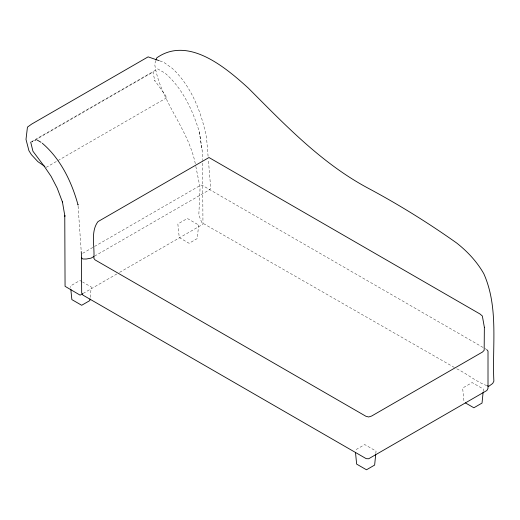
<?xml version="1.0" encoding="UTF-8"?>
<svg xmlns="http://www.w3.org/2000/svg" width="520" height="520" viewBox="0 0 520 520"><rect width="100%" height="100%" fill="white"/><g stroke="black" fill="none" stroke-linecap="round" stroke-linejoin="round"><path stroke-width="0.39" stroke-dasharray="2.6 1.95" d="M375.804 453.421L376.038 451.094L364.741 444.574L355.251 450.053M483.197 391.424L483.431 389.09L472.134 382.571L462.644 388.05L464.041 402.11M90.188 297.375L91.253 287.007L82.615 282.022M155.863 60.58L154.694 64.005C159.919 100.978 189.169 129.227 195.689 165.711M82.693 253.311L200.876 185.061L202.442 185.439L485.959 349.128M31.408 141.726L157.722 68.919L164.944 73.034C182.605 88.328 192.602 109.98 199.336 131.905L202.222 150.891L202.514 159.705M46.182 167.375L167.037 97.598L154.791 80.522L154.934 81.081L153.042 72.787L153.263 71.916L31.791 142.044L36.602 139.834M94.608 256.1L209.749 189.625L210.737 188.448L208.344 159.477M83.161 293.41L116.792 273.988M119.594 272.376L202.969 224.237L202.54 160.505M159.919 60.938L163.605 62.212L172.334 68.386C191.581 86.489 201.461 112.353 206.544 137.755L208.078 156.26M486.811 385.606C475.885 381.635 466.979 373.581 456.417 368.647M454.389 367.484L201.78 222.619L198.822 214.916L200.07 187.655L195.845 166.491M81.952 281.639L79.957 280.488L70.466 285.961L70.636 287.567M199.336 131.905L202.078 150.072M78.098 206.186L81.178 250.731M198.647 225.004L197.249 238.563L189.085 243.275L179.257 237.601L177.859 223.964L187.35 218.484L198.647 225.004"/><path stroke-width="0.78" d="M375.726 454.2L374.641 465.075L366.476 469.788L356.649 464.113L355.485 452.394M483.119 392.197L482.034 403.072L473.87 407.784L465.446 402.922M90.019 298.968L89.856 300.567L81.692 305.279L71.864 299.598L70.798 289.172M156.097 59.891L156.806 57.831C188.208 35.718 225.576 67.451 248.372 88.147C285.24 125.093 321.9 163.638 368.57 188.428C399.035 204.724 428.447 223.008 456.632 242.989C467.493 251.518 477.009 261.722 483.834 273.774C498.817 307.495 492.109 345.436 493.87 381.193L492.694 383.461L488.787 386.308L487.468 385.84M93.906 256.503L91.098 258.128L86.327 259.019L82.875 259.006L81.686 258.017L81.237 251.544M82.459 293.813L80.106 295.146L65.065 286.319L64.766 215.449L64.909 216.268L62.355 201.455M159.185 60.684L148.115 56.868L31.713 124.072L27.45 127.127L26 139.406L28.919 150.683L31.408 154.674L37.895 161.668L44.87 166.478M37.252 140.101L41.047 142.292M42.27 143.227C60.73 158.951 71.773 182.019 78.072 205.088L77.987 204.568M486.668 349.531L488.007 351.098L488.007 388.388L486.876 390.507L368.647 458.77L366.184 458.647L82.986 295.146L81.686 292.923L81.413 257.855M62.439 202L57.181 188.097L51.07 176.306L44.557 166.738L32.929 151.216L30.706 142.129M484.354 327.249L484.166 350.311L482.521 352.014L371.637 416.032L368.687 416.981L365.969 416.299L95.049 259.883L93.86 258.317C94.867 246.603 90.344 231.621 98.007 221.598L208.988 157.528L480.025 314.008L482.359 316.024L484.354 327.249"/></g></svg>
